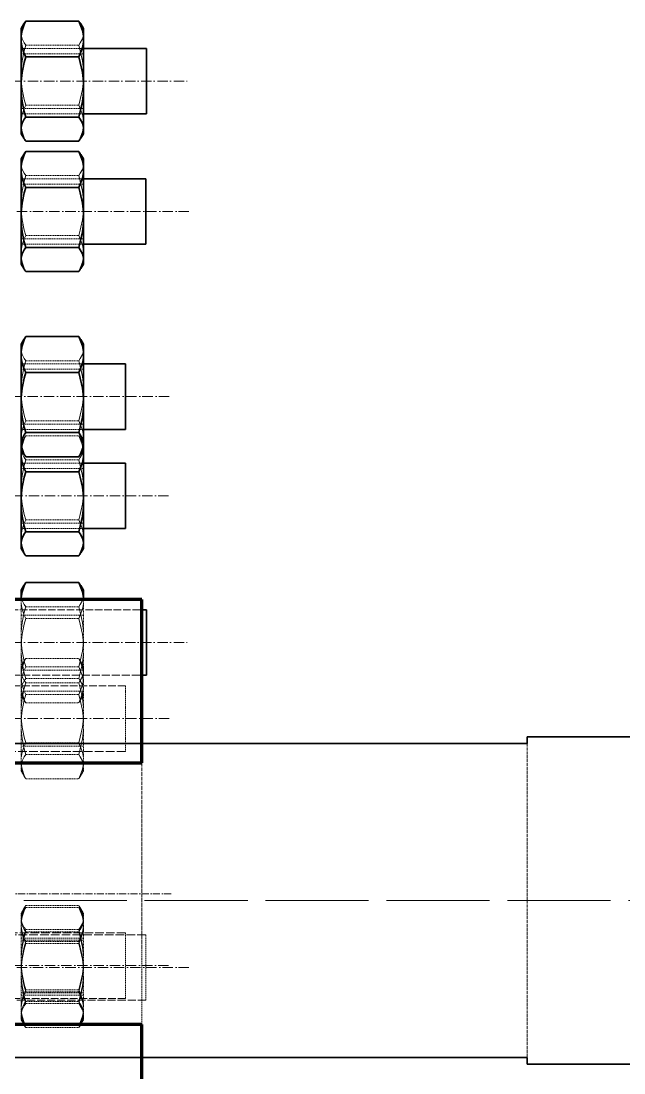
# Model space of a CAD drawing. Header units: millimetres. Extents: x 2784 to 32191, y 2597 to 23392.
# Drawn here: x 13788.6 to 13880.8, y 10215.4 to 10376.2 of the extents above; entities that cross this region are included whole.
import ezdxf

# ---------------------------------------------------------------- set-up
doc = ezdxf.new("R2010")
doc.units = ezdxf.units.MM
doc.linetypes.add('DASHDOT', pattern=[18.5, 12, -3, 0.5, -3])
doc.linetypes.add('DASHED', pattern=[15, 12, -3])

# ---------------------------------------------------------------- blocks, each defined once
blk = doc.blocks.new('A$C55E021B5')
at = {"color": 7, "lineweight": 35, "ltscale": 0.001316}
for p, q in [((1157.64, 1203.8), (1158.04, 1204.49)), ((1167.14, 1203.8), (1166.75, 1204.49)), ((1157.64, 1187.72), (1158.04, 1187.04)), ((1167.14, 1187.72), (1166.75, 1187.04)), ((1157.64, 1183.86), (1158.04, 1184.54)), ((1167.14, 1183.86), (1166.75, 1184.54)), ((1157.64, 1167.78), (1158.04, 1167.1)), ((1167.14, 1167.78), (1166.75, 1167.1)), ((1157.64, 1155.56), (1158.04, 1156.24)), ((1167.14, 1155.56), (1166.75, 1156.24)), ((1157.64, 1139.48), (1158.04, 1138.79)), ((1167.14, 1139.48), (1166.75, 1138.79)), ((1157.64, 1124.32), (1158.04, 1123.64)), ((1167.14, 1124.32), (1166.75, 1123.64)), ((1157.64, 1117.96), (1158.04, 1118.64)), ((1167.14, 1117.96), (1166.75, 1118.64))]:
    blk.add_line(p, q, dxfattribs=at)
at = {"color": 7, "lineweight": 35, "ltscale": 0.013528}
for p, q in [((1166.45, 1204.94), (1158.33, 1204.94)), ((1166.45, 1199.45), (1158.33, 1199.45)), ((1166.45, 1190.27), (1158.33, 1190.27)), ((1166.45, 1186.58), (1158.33, 1186.58)), ((1166.45, 1185), (1158.33, 1185)), ((1166.45, 1179.5), (1158.33, 1179.5)), ((1166.45, 1170.33), (1158.33, 1170.33)), ((1166.45, 1166.64), (1158.33, 1166.64)), ((1166.45, 1156.7), (1158.33, 1156.7)), ((1166.45, 1151.2), (1158.33, 1151.2)), ((1166.45, 1142.02), (1158.33, 1142.02)), ((1166.45, 1138.34), (1158.33, 1138.34)), ((1166.45, 1136.05), (1158.33, 1136.05)), ((1166.45, 1126.87), (1158.33, 1126.87)), ((1166.45, 1123.18), (1158.33, 1123.18)), ((1166.45, 1119.1), (1158.33, 1119.1))]:
    blk.add_line(p, q, dxfattribs=at)
at = {"color": 7, "lineweight": 35, "ltscale": 0.001886}
for p, q in [((1157.64, 1203.8), (1157.64, 1202.67)), ((1167.14, 1203.8), (1167.14, 1202.67)), ((1157.64, 1183.86), (1157.64, 1182.73)), ((1167.14, 1183.86), (1167.14, 1182.73)), ((1157.64, 1155.56), (1157.64, 1154.43)), ((1167.14, 1155.56), (1167.14, 1154.43)), ((1157.64, 1117.96), (1157.64, 1116.83)), ((1167.14, 1117.96), (1167.14, 1116.83))]:
    blk.add_line(p, q, dxfattribs=at)
at = {"color": 7, "lineweight": 35, "ltscale": 0.001592}
for p, q in [((1157.64, 1201.72), (1157.64, 1202.67)), ((1167.14, 1201.72), (1167.14, 1202.67)), ((1157.64, 1181.77), (1157.64, 1182.73)), ((1167.14, 1181.77), (1167.14, 1182.73)), ((1157.64, 1153.47), (1157.64, 1154.43)), ((1167.14, 1153.47), (1167.14, 1154.43)), ((1157.64, 1138.32), (1157.64, 1139.27)), ((1167.14, 1138.32), (1167.14, 1139.27))]:
    blk.add_line(p, q, dxfattribs=at)
at = {"color": 7, "lineweight": 35, "ltscale": 0.010101}
for p, q in [((1157.64, 1201.72), (1157.64, 1195.65)), ((1167.14, 1201.72), (1167.14, 1195.65)), ((1157.64, 1181.77), (1157.64, 1175.71)), ((1167.14, 1181.77), (1167.14, 1175.71)), ((1157.64, 1153.47), (1157.64, 1147.41)), ((1167.14, 1153.47), (1167.14, 1147.41)), ((1157.64, 1138.32), (1157.64, 1132.26)), ((1167.14, 1138.32), (1167.14, 1132.26))]:
    blk.add_line(p, q, dxfattribs=at)
at = {"color": 7, "linetype": 'DASHED', "lineweight": 13, "ltscale": 0.013528}
for p, q in [((1166.45, 1201.26), (1158.33, 1201.26)), ((1166.45, 1192.08), (1158.33, 1192.08)), ((1166.45, 1181.31), (1158.33, 1181.31)), ((1166.45, 1172.14), (1158.33, 1172.14)), ((1166.45, 1153.01), (1158.33, 1153.01)), ((1166.45, 1143.83), (1158.33, 1143.83)), ((1166.45, 1141.54), (1158.33, 1141.54)), ((1166.45, 1137.86), (1158.33, 1137.86)), ((1166.45, 1128.68), (1158.33, 1128.68)), ((1166.45, 1115.41), (1158.33, 1115.41)), ((1166.45, 1113.6), (1158.33, 1113.6)), ((1166.45, 1107.48), (1158.33, 1107.48)), ((1166.45, 1106.23), (1158.33, 1106.23)), ((1166.45, 1104.42), (1158.33, 1104.42)), ((1166.45, 1103.79), (1158.33, 1103.79)), ((1166.45, 1101.98), (1158.33, 1101.98)), ((1166.45, 1100.74), (1158.33, 1100.74)), ((1166.45, 1094.62), (1158.33, 1094.62)), ((1166.45, 1092.81), (1158.33, 1092.81)), ((1166.45, 1089.12), (1158.33, 1089.12)), ((1166.45, 1069.72), (1158.33, 1069.72)), ((1166.45, 1069.42), (1158.33, 1069.42)), ((1166.45, 1066.04), (1158.33, 1066.04)), ((1166.45, 1065.73), (1158.33, 1065.73)), ((1166.45, 1064.23), (1158.33, 1064.23)), ((1166.45, 1063.92), (1158.33, 1063.92)), ((1166.45, 1056.86), (1158.33, 1056.86)), ((1166.45, 1056.56), (1158.33, 1056.56)), ((1166.45, 1055.05), (1158.33, 1055.05)), ((1166.45, 1054.75), (1158.33, 1054.75)), ((1166.45, 1051.37), (1158.33, 1051.37)), ((1166.45, 1051.06), (1158.33, 1051.06))]:
    blk.add_line(p, q, dxfattribs=at)
at = {"color": 7, "lineweight": 35, "ltscale": 0.00501}
for p, q in [((1147.98, 1200.76), (1147.98, 1197.76)), ((1148.08, 1177.81), (1148.08, 1180.82)), ((1151.2, 1152.52), (1151.2, 1149.51))]:
    blk.add_line(p, q, dxfattribs=at)
at = {"color": 7, "lineweight": 35, "ltscale": 0.01611}
for p, q in [((1157.64, 1200.76), (1147.98, 1200.76)), ((1157.64, 1190.76), (1147.98, 1190.76))]:
    blk.add_line(p, q, dxfattribs=at)
at = {"color": 7, "linetype": 'DASHED', "lineweight": 13, "ltscale": 0.015834}
for p, q in [((1167.14, 1200.76), (1157.64, 1200.76)), ((1167.14, 1190.76), (1157.64, 1190.76)), ((1157.64, 1180.82), (1167.14, 1180.82)), ((1157.64, 1170.82), (1167.14, 1170.82)), ((1157.64, 1152.52), (1167.14, 1152.52)), ((1157.64, 1142.52), (1167.14, 1142.52)), ((1157.64, 1137.36), (1167.14, 1137.36)), ((1157.64, 1127.36), (1167.14, 1127.36))]:
    blk.add_line(p, q, dxfattribs=at)
at = {"color": 7, "linetype": 'DASHED', "lineweight": 13, "ltscale": 0.015833}
for p, q in [((1167.14, 1199.95), (1157.64, 1199.95)), ((1167.14, 1191.57), (1157.64, 1191.57)), ((1167.14, 1180.01), (1157.64, 1180.01)), ((1167.14, 1171.63), (1157.64, 1171.63)), ((1167.14, 1151.71), (1157.64, 1151.71)), ((1167.14, 1143.33), (1157.64, 1143.33)), ((1167.14, 1136.55), (1157.64, 1136.55)), ((1167.14, 1128.17), (1157.64, 1128.17)), ((1167.14, 1114.11), (1157.64, 1114.11)), ((1167.14, 1105.73), (1157.64, 1105.73)), ((1167.14, 1102.49), (1157.64, 1102.49)), ((1167.14, 1094.11), (1157.64, 1094.11)), ((1167.14, 1064.73), (1157.64, 1064.73)), ((1167.14, 1064.43), (1157.64, 1064.43)), ((1167.14, 1056.36), (1157.64, 1056.36)), ((1167.14, 1056.05), (1157.64, 1056.05))]:
    blk.add_line(p, q, dxfattribs=at)
at = {"color": 7, "lineweight": 35, "ltscale": 9.53674e-05}
for p, q in [((1167.2, 1200.76), (1167.14, 1200.76)), ((1167.2, 1190.76), (1167.14, 1190.76)), ((1167.14, 1180.82), (1167.2, 1180.82)), ((1167.14, 1170.82), (1167.2, 1170.82)), ((1167.14, 1152.52), (1167.2, 1152.52)), ((1167.14, 1142.52), (1167.2, 1142.52)), ((1167.14, 1137.36), (1167.2, 1137.36)), ((1167.14, 1127.36), (1167.2, 1127.36))]:
    blk.add_line(p, q, dxfattribs=at)
at = {"color": 7, "lineweight": 35, "ltscale": 0.011657}
for p, q in [((1147.98, 1197.76), (1147.98, 1190.76)), ((1148.08, 1170.82), (1148.08, 1177.81)), ((1151.2, 1149.51), (1151.2, 1142.52)), ((1151.2, 1127.36), (1151.2, 1134.36))]:
    blk.add_line(p, q, dxfattribs=at)
at = {"color": 7, "linetype": 'DASHDOT', "lineweight": 13, "ltscale": 0.132204}
for p, q in [((1220.69, 1195.76), (1141.37, 1195.76)), ((1220.69, 1109.92), (1141.37, 1109.92))]:
    blk.add_line(p, q, dxfattribs=at)
at = {"color": 7, "lineweight": 35, "ltscale": 0.00266}
for p, q in [((1157.64, 1194.06), (1157.64, 1195.65)), ((1167.14, 1194.06), (1167.14, 1195.65)), ((1157.64, 1145.81), (1157.64, 1147.41)), ((1167.14, 1145.81), (1167.14, 1147.41)), ((1157.64, 1130.66), (1157.64, 1132.26)), ((1167.14, 1130.66), (1167.14, 1132.26))]:
    blk.add_line(p, q, dxfattribs=at)
at = {"color": 7, "lineweight": 35, "ltscale": 0.008855}
for p, q in [((1157.64, 1194.06), (1157.64, 1188.75)), ((1167.14, 1194.06), (1167.14, 1188.75)), ((1157.64, 1174.12), (1157.64, 1168.8)), ((1167.14, 1174.12), (1167.14, 1168.8)), ((1157.64, 1145.81), (1157.64, 1140.5)), ((1167.14, 1145.81), (1167.14, 1140.5)), ((1157.64, 1130.66), (1157.64, 1125.35)), ((1167.14, 1130.66), (1167.14, 1125.35))]:
    blk.add_line(p, q, dxfattribs=at)
at = {"color": 7, "lineweight": 35, "ltscale": 0.001068}
for p, q in [((1157.64, 1188.11), (1157.64, 1188.75)), ((1167.14, 1188.11), (1167.14, 1188.75)), ((1157.64, 1139.86), (1157.64, 1140.5)), ((1167.14, 1139.86), (1167.14, 1140.5)), ((1157.64, 1124.71), (1157.64, 1125.35)), ((1167.14, 1124.71), (1167.14, 1125.35))]:
    blk.add_line(p, q, dxfattribs=at)
at = {"color": 7, "lineweight": 35, "ltscale": 0.000639343}
for p, q in [((1157.64, 1188.11), (1157.64, 1187.72)), ((1167.14, 1188.11), (1167.14, 1187.72)), ((1157.64, 1139.86), (1157.64, 1139.48)), ((1167.14, 1139.86), (1167.14, 1139.48)), ((1157.64, 1124.71), (1157.64, 1124.32)), ((1167.14, 1124.71), (1167.14, 1124.32))]:
    blk.add_line(p, q, dxfattribs=at)
at = {"color": 7, "lineweight": 35, "ltscale": 0.01594}
for p, q in [((1148.08, 1180.82), (1157.64, 1180.82)), ((1148.08, 1170.82), (1157.64, 1170.82))]:
    blk.add_line(p, q, dxfattribs=at)
at = {"color": 7, "linetype": 'DASHDOT', "lineweight": 13, "ltscale": 0.132001}
for p, q in [((1141.48, 1175.82), (1220.68, 1175.82)), ((1144.6, 1132.36), (1223.8, 1132.36)), ((1141.48, 1060.24), (1220.68, 1060.24)), ((1144.6, 1060.54), (1223.8, 1060.54))]:
    blk.add_line(p, q, dxfattribs=at)
at = {"color": 7, "lineweight": 35, "ltscale": 0.002659}
for p, q in [((1157.64, 1174.12), (1157.64, 1175.71)), ((1167.14, 1174.12), (1167.14, 1175.71))]:
    blk.add_line(p, q, dxfattribs=at)
at = {"color": 7, "lineweight": 35, "ltscale": 0.001067}
for p, q in [((1157.64, 1168.16), (1157.64, 1168.8)), ((1167.14, 1168.16), (1167.14, 1168.8))]:
    blk.add_line(p, q, dxfattribs=at)
at = {"color": 7, "lineweight": 35, "ltscale": 0.000639725}
for p, q in [((1157.64, 1168.16), (1157.64, 1167.78)), ((1167.14, 1168.16), (1167.14, 1167.78))]:
    blk.add_line(p, q, dxfattribs=at)
at = {"color": 7, "lineweight": 35, "ltscale": 0.010737}
for p, q in [((1151.2, 1152.52), (1157.64, 1152.52)), ((1151.2, 1142.52), (1157.64, 1142.52)), ((1151.2, 1137.36), (1157.64, 1137.36)), ((1151.2, 1127.36), (1157.64, 1127.36))]:
    blk.add_line(p, q, dxfattribs=at)
at = {"color": 7, "linetype": 'DASHDOT', "lineweight": 13, "ltscale": 0.134001}
for p, q in [((1144.5, 1147.52), (1224.9, 1147.52)), ((1144.5, 1098.3), (1224.9, 1098.3))]:
    blk.add_line(p, q, dxfattribs=at)
at = {"color": 7, "linetype": 'DASHED', "lineweight": 13, "ltscale": 0.001316}
for p, q in [((1157.64, 1140.4), (1158.04, 1141.09)), ((1167.14, 1140.4), (1166.75, 1141.09)), ((1157.64, 1106.34), (1158.04, 1107.02)), ((1167.14, 1106.34), (1166.75, 1107.02)), ((1157.64, 1101.88), (1158.04, 1101.19)), ((1167.14, 1101.88), (1166.75, 1101.19)), ((1157.64, 1090.26), (1158.04, 1089.58)), ((1167.14, 1090.26), (1166.75, 1089.58)), ((1157.64, 1068.58), (1158.04, 1069.27)), ((1157.64, 1068.28), (1158.04, 1068.96)), ((1167.14, 1068.58), (1166.75, 1069.27)), ((1167.14, 1068.28), (1166.75, 1068.96)), ((1157.64, 1052.5), (1158.04, 1051.82)), ((1157.64, 1052.2), (1158.04, 1051.52)), ((1167.14, 1052.5), (1166.75, 1051.82)), ((1167.14, 1052.2), (1166.75, 1051.52))]:
    blk.add_line(p, q, dxfattribs=at)
at = {"color": 7, "lineweight": 35, "ltscale": 0.000343704}
for p, q in [((1157.64, 1139.48), (1157.64, 1139.27)), ((1167.14, 1139.48), (1167.14, 1139.27))]:
    blk.add_line(p, q, dxfattribs=at)
at = {"color": 7, "lineweight": 35, "ltscale": 0.000288735}
blk.add_line((1157.64, 1139.27), (1157.66, 1139.44), dxfattribs=at)
at = {"color": 7, "lineweight": 35, "ltscale": 0.000288649}
blk.add_line((1167.14, 1139.27), (1167.12, 1139.44), dxfattribs=at)
at = {"color": 7, "lineweight": 35, "ltscale": 0.005009}
blk.add_line((1151.2, 1134.36), (1151.2, 1137.36), dxfattribs=at)
at = {"color": 7, "lineweight": 35, "ltscale": 0.05}
for p, q in [((1178.7, 1116.53), (1148.7, 1116.53)), ((1089.76, 1095.5), (1059.76, 1095.5)), ((1089.76, 1045.5), (1059.76, 1045.5))]:
    blk.add_line(p, q, dxfattribs=at)
at = {"color": 7, "lineweight": 35, "ltscale": 0.041667}
blk.add_line((1148.7, 1116.53), (1148.7, 1091.53), dxfattribs=at)
at = {"color": 7, "lineweight": 140, "ltscale": 0.041667}
blk.add_line((1148.7, 1091.53), (1148.7, 1116.53), dxfattribs=at)
at = {"color": 7, "lineweight": 140, "ltscale": 0.05}
blk.add_line((1148.7, 1116.53), (1178.7, 1116.53), dxfattribs=at)
at = {"color": 7, "lineweight": 35, "ltscale": 0.000495911}
for p, q in [((1157.64, 1116.53), (1157.64, 1116.83)), ((1167.14, 1116.53), (1167.14, 1116.83))]:
    blk.add_line(p, q, dxfattribs=at)
at = {"color": 7, "linetype": 'DASHED', "lineweight": 13, "ltscale": 0.001096}
for p, q in [((1157.64, 1115.87), (1157.64, 1116.53)), ((1167.14, 1115.87), (1167.14, 1116.53))]:
    blk.add_line(p, q, dxfattribs=at)
at = {"color": 7, "lineweight": 35, "ltscale": 5.34058e-05}
blk.add_line((1147.98, 1114.92), (1147.98, 1114.89), dxfattribs=at)
at = {"color": 7, "lineweight": 35, "ltscale": 0.001207}
for p, q in [((1148.7, 1114.92), (1147.98, 1114.92)), ((1148.7, 1104.92), (1147.98, 1104.92))]:
    blk.add_line(p, q, dxfattribs=at)
at = {"color": 7, "lineweight": 35, "ltscale": 0.016613}
blk.add_line((1147.98, 1114.89), (1147.98, 1104.92), dxfattribs=at)
at = {"color": 7, "linetype": 'DASHED', "lineweight": 13, "ltscale": 0.095579}
blk.add_line((1206.05, 1114.92), (1148.7, 1114.92), dxfattribs=at)
at = {"color": 7, "linetype": 'DASHED', "lineweight": 13, "ltscale": 0.010101}
for p, q in [((1157.64, 1115.87), (1157.64, 1109.81)), ((1167.14, 1115.87), (1167.14, 1109.81)), ((1157.64, 1104.25), (1157.64, 1098.19)), ((1167.14, 1104.25), (1167.14, 1098.19)), ((1157.64, 1066.5), (1157.64, 1060.44)), ((1167.14, 1066.5), (1167.14, 1060.44))]:
    blk.add_line(p, q, dxfattribs=at)
at = {"color": 7, "linetype": 'DASHED', "lineweight": 13, "ltscale": 0.00266}
for p, q in [((1157.64, 1108.22), (1157.64, 1109.81)), ((1167.14, 1108.22), (1167.14, 1109.81)), ((1157.64, 1096.6), (1157.64, 1098.19)), ((1167.14, 1096.6), (1167.14, 1098.19)), ((1157.64, 1058.84), (1157.64, 1060.44)), ((1167.14, 1058.84), (1167.14, 1060.44))]:
    blk.add_line(p, q, dxfattribs=at)
at = {"color": 7, "linetype": 'DASHED', "lineweight": 13, "ltscale": 0.005132}
for p, q in [((1157.64, 1108.22), (1157.64, 1105.14)), ((1167.14, 1108.22), (1167.14, 1105.14))]:
    blk.add_line(p, q, dxfattribs=at)
at = {"color": 7, "linetype": 'DASHED', "lineweight": 13, "ltscale": 0.101666}
blk.add_line((1209.7, 1104.92), (1148.7, 1104.92), dxfattribs=at)
at = {"color": 7, "linetype": 'DASHED', "lineweight": 13, "ltscale": 0.001886}
for p, q in [((1157.64, 1106.34), (1157.64, 1105.21)), ((1167.14, 1106.34), (1167.14, 1105.21)), ((1157.64, 1068.58), (1157.64, 1067.45)), ((1167.14, 1068.58), (1167.14, 1067.45))]:
    blk.add_line(p, q, dxfattribs=at)
at = {"color": 7, "linetype": 'DASHED', "lineweight": 13, "ltscale": 0.001592}
for p, q in [((1157.64, 1104.25), (1157.64, 1105.21)), ((1167.14, 1104.25), (1167.14, 1105.21)), ((1157.64, 1066.5), (1157.64, 1067.45)), ((1167.14, 1066.5), (1167.14, 1067.45))]:
    blk.add_line(p, q, dxfattribs=at)
at = {"color": 7, "linetype": 'DASHED', "lineweight": 13, "ltscale": 5.34058e-05}
for p, q in [((1151.2, 1103.3), (1151.2, 1103.27)), ((1148.08, 1065.21), (1148.08, 1065.24)), ((1151.2, 1065.51), (1151.2, 1065.54))]:
    blk.add_line(p, q, dxfattribs=at)
at = {"color": 7, "linetype": 'DASHED', "lineweight": 13, "ltscale": 0.0975}
for p, q in [((1151.2, 1103.3), (1209.7, 1103.3)), ((1151.2, 1055.54), (1209.7, 1055.54))]:
    blk.add_line(p, q, dxfattribs=at)
at = {"color": 7, "linetype": 'DASHED', "lineweight": 13, "ltscale": 0.016613}
for p, q in [((1151.2, 1103.27), (1151.2, 1093.3)), ((1148.08, 1055.24), (1148.08, 1065.21)), ((1151.2, 1055.54), (1151.2, 1065.51))]:
    blk.add_line(p, q, dxfattribs=at)
at = {"color": 7, "lineweight": 35, "ltscale": 0.001667}
for p, q in [((1089.76, 1095.5), (1089.76, 1094.5)), ((1089.76, 1046.5), (1089.76, 1045.5))]:
    blk.add_line(p, q, dxfattribs=at)
at = {"color": 7, "linetype": 'DASHED', "lineweight": 13, "ltscale": 0.008855}
for p, q in [((1157.64, 1096.6), (1157.64, 1091.28)), ((1167.14, 1096.6), (1167.14, 1091.28)), ((1157.64, 1058.84), (1157.64, 1053.53)), ((1167.14, 1058.84), (1167.14, 1053.53))]:
    blk.add_line(p, q, dxfattribs=at)
at = {"color": 7, "lineweight": 35, "ltscale": 0.183334}
for p, q in [((1199.76, 1094.5), (1089.76, 1094.5)), ((1199.76, 1046.5), (1089.76, 1046.5))]:
    blk.add_line(p, q, dxfattribs=at)
at = {"color": 7, "linetype": 'DASHED', "lineweight": 13, "ltscale": 0.04}
for p, q in [((1089.76, 1094.5), (1089.76, 1070.5)), ((1089.76, 1070.5), (1089.76, 1046.5))]:
    blk.add_line(p, q, dxfattribs=at)
at = {"color": 7, "linetype": 'DASHED', "lineweight": 13, "ltscale": 0.111666}
blk.add_line((1151.2, 1093.3), (1218.2, 1093.3), dxfattribs=at)
at = {"color": 7, "linetype": 'DASHED', "lineweight": 13, "ltscale": 0.047578}
blk.add_line((1148.7, 1091.53), (1148.7, 1062.98), dxfattribs=at)
at = {"color": 7, "lineweight": 35, "ltscale": 0.075}
for p, q in [((1148.7, 1091.53), (1193.7, 1091.53)), ((1148.7, 1051.53), (1193.7, 1051.53))]:
    blk.add_line(p, q, dxfattribs=at)
at = {"color": 7, "lineweight": 140, "ltscale": 0.075}
for p, q in [((1193.7, 1091.53), (1148.7, 1091.53)), ((1148.7, 1051.53), (1193.7, 1051.53))]:
    blk.add_line(p, q, dxfattribs=at)
at = {"color": 7, "linetype": 'DASHED', "lineweight": 13, "ltscale": 0.001067}
for p, q in [((1157.64, 1090.64), (1157.64, 1091.28)), ((1167.14, 1090.64), (1167.14, 1091.28)), ((1157.64, 1052.89), (1157.64, 1053.53)), ((1167.14, 1052.89), (1167.14, 1053.53))]:
    blk.add_line(p, q, dxfattribs=at)
at = {"color": 7, "linetype": 'DASHED', "lineweight": 13, "ltscale": 0.000639725}
for p, q in [((1157.64, 1090.64), (1157.64, 1090.26)), ((1167.14, 1090.64), (1167.14, 1090.26))]:
    blk.add_line(p, q, dxfattribs=at)
at = {"color": 7, "linetype": 'DASHDOT', "lineweight": 13, "ltscale": 0.090001}
blk.add_line((1144.2, 1071.53), (1198.2, 1071.53), dxfattribs=at)
at = {"color": 7, "linetype": 'DASHDOT', "lineweight": 13}
for p, q in [((451.76, 1070.5), (1267.76, 1070.5)), ((1440.5, 1070.5), (654.5, 1070.5))]:
    blk.add_line(p, q, dxfattribs=at)
at = {"color": 7, "linetype": 'DASHED', "lineweight": 13, "ltscale": 0.11}
for p, q in [((1148.08, 1065.24), (1214.08, 1065.24)), ((1151.2, 1065.54), (1217.2, 1065.54))]:
    blk.add_line(p, q, dxfattribs=at)
at = {"color": 7, "linetype": 'DASHED', "lineweight": 13, "ltscale": 0.019089}
blk.add_line((1148.7, 1062.98), (1148.7, 1051.53), dxfattribs=at)
at = {"color": 7, "linetype": 'DASHED', "lineweight": 13, "ltscale": 0.102703}
blk.add_line((1148.08, 1055.24), (1209.7, 1055.24), dxfattribs=at)
at = {"color": 7, "linetype": 'DASHED', "lineweight": 13, "ltscale": 0.000639343}
for p, q in [((1157.64, 1052.89), (1157.64, 1052.5)), ((1167.14, 1052.89), (1167.14, 1052.5))]:
    blk.add_line(p, q, dxfattribs=at)
at = {"color": 7, "linetype": 'DASHED', "lineweight": 13, "ltscale": 0.000508118}
for p, q in [((1157.64, 1052.5), (1157.64, 1052.2)), ((1167.14, 1052.5), (1167.14, 1052.2))]:
    blk.add_line(p, q, dxfattribs=at)
at = {"color": 7, "lineweight": 35, "ltscale": 0.041666}
blk.add_line((1148.7, 1051.53), (1148.7, 1026.53), dxfattribs=at)
at = {"color": 7, "lineweight": 140, "ltscale": 0.041666}
blk.add_line((1148.7, 1026.53), (1148.7, 1051.53), dxfattribs=at)
at = {"color": 7, "lineweight": 35}
for points in [[(1157.64, 1202.67), (1157.79, 1203.51), (1158.11, 1204.43), (1158.33, 1204.94)], [(1167.14, 1202.67), (1166.99, 1203.51), (1166.68, 1204.43), (1166.45, 1204.94)], [(1157.64, 1201.72), (1157.79, 1200.88), (1158.11, 1199.95), (1158.33, 1199.45)], [(1167.14, 1201.72), (1166.99, 1200.88), (1166.68, 1199.95), (1166.45, 1199.45)], [(1157.64, 1195.65), (1157.79, 1197.06), (1158.11, 1198.6), (1158.33, 1199.45)], [(1167.14, 1195.65), (1166.99, 1197.06), (1166.68, 1198.6), (1166.45, 1199.45)], [(1157.64, 1194.06), (1157.79, 1192.66), (1158.11, 1191.12), (1158.33, 1190.27)], [(1167.14, 1194.06), (1166.99, 1192.66), (1166.68, 1191.12), (1166.45, 1190.27)], [(1157.64, 1188.75), (1157.79, 1189.31), (1158.11, 1189.93), (1158.33, 1190.27)], [(1167.14, 1188.75), (1166.99, 1189.31), (1166.68, 1189.93), (1166.45, 1190.27)], [(1157.64, 1188.11), (1157.78, 1187.59), (1158.04, 1187.04)], [(1167.14, 1188.11), (1167.01, 1187.59), (1166.75, 1187.04)], [(1157.64, 1182.73), (1157.79, 1183.57), (1158.11, 1184.49), (1158.33, 1185)], [(1167.14, 1182.73), (1166.99, 1183.57), (1166.68, 1184.49), (1166.45, 1185)], [(1157.64, 1181.77), (1157.79, 1180.93), (1158.11, 1180.01), (1158.33, 1179.5)], [(1167.14, 1181.77), (1166.99, 1180.93), (1166.68, 1180.01), (1166.45, 1179.5)], [(1157.64, 1175.71), (1157.79, 1177.12), (1158.11, 1178.66), (1158.33, 1179.5)], [(1167.14, 1175.71), (1166.99, 1177.12), (1166.68, 1178.66), (1166.45, 1179.5)], [(1157.64, 1174.12), (1157.79, 1172.72), (1158.11, 1171.18), (1158.33, 1170.33)], [(1167.14, 1174.12), (1166.99, 1172.72), (1166.68, 1171.18), (1166.45, 1170.33)], [(1157.64, 1168.8), (1157.79, 1169.37), (1158.11, 1169.99), (1158.33, 1170.33)], [(1167.14, 1168.8), (1166.99, 1169.37), (1166.68, 1169.99), (1166.45, 1170.33)], [(1157.64, 1168.16), (1157.78, 1167.65), (1158.04, 1167.1)], [(1167.14, 1168.16), (1167.01, 1167.65), (1166.75, 1167.1)], [(1157.64, 1154.43), (1157.79, 1155.27), (1158.11, 1156.19), (1158.33, 1156.7)], [(1167.14, 1154.43), (1166.99, 1155.27), (1166.68, 1156.19), (1166.45, 1156.7)], [(1157.64, 1153.47), (1157.79, 1152.63), (1158.11, 1151.71), (1158.33, 1151.2)], [(1167.14, 1153.47), (1166.99, 1152.63), (1166.68, 1151.71), (1166.45, 1151.2)], [(1157.64, 1147.41), (1157.79, 1148.81), (1158.11, 1150.35), (1158.33, 1151.2)], [(1167.14, 1147.41), (1166.99, 1148.81), (1166.68, 1150.35), (1166.45, 1151.2)], [(1157.64, 1145.81), (1157.79, 1144.41), (1158.11, 1142.87), (1158.33, 1142.02)], [(1167.14, 1145.81), (1166.99, 1144.41), (1166.68, 1142.87), (1166.45, 1142.02)], [(1157.64, 1140.5), (1157.79, 1141.06), (1158.11, 1141.68), (1158.33, 1142.02)], [(1167.14, 1140.5), (1166.99, 1141.06), (1166.68, 1141.68), (1166.45, 1142.02)], [(1157.64, 1139.86), (1157.78, 1139.35), (1158.04, 1138.79)], [(1167.14, 1139.86), (1167.01, 1139.35), (1166.75, 1138.79)], [(1157.64, 1138.32), (1157.79, 1137.48), (1158.11, 1136.55), (1158.33, 1136.05)], [(1167.14, 1138.32), (1166.99, 1137.48), (1166.68, 1136.55), (1166.45, 1136.05)], [(1157.64, 1132.26), (1157.79, 1133.66), (1158.11, 1135.2), (1158.33, 1136.05)], [(1167.14, 1132.26), (1166.99, 1133.66), (1166.68, 1135.2), (1166.45, 1136.05)], [(1157.64, 1130.66), (1157.79, 1129.26), (1158.11, 1127.72), (1158.33, 1126.87)], [(1167.14, 1130.66), (1166.99, 1129.26), (1166.68, 1127.72), (1166.45, 1126.87)], [(1157.64, 1125.35), (1157.79, 1125.91), (1158.11, 1126.53), (1158.33, 1126.87)], [(1167.14, 1125.35), (1166.99, 1125.91), (1166.68, 1126.53), (1166.45, 1126.87)], [(1157.64, 1124.71), (1157.78, 1124.19), (1158.04, 1123.64)], [(1167.14, 1124.71), (1167.01, 1124.19), (1166.75, 1123.64)], [(1157.64, 1116.83), (1157.79, 1117.67), (1158.11, 1118.59), (1158.33, 1119.1)], [(1167.14, 1116.83), (1166.99, 1117.67), (1166.68, 1118.59), (1166.45, 1119.1)]]:
    blk.add_lwpolyline(points, dxfattribs=at)
at = {"color": 7, "linetype": 'DASHED', "lineweight": 13}
for points in [[(1157.64, 1203.42), (1157.78, 1203.93), (1158.04, 1204.49)], [(1167.14, 1203.42), (1167.01, 1203.93), (1166.75, 1204.49)], [(1157.64, 1202.78), (1157.79, 1202.21), (1158.11, 1201.6), (1158.33, 1201.26)], [(1157.64, 1197.46), (1157.79, 1198.87), (1158.11, 1200.41), (1158.33, 1201.26)], [(1167.14, 1202.78), (1166.99, 1202.21), (1166.68, 1201.6), (1166.45, 1201.26)], [(1167.14, 1197.46), (1166.99, 1198.87), (1166.68, 1200.41), (1166.45, 1201.26)], [(1157.64, 1195.87), (1157.79, 1194.47), (1158.11, 1192.93), (1158.33, 1192.08)], [(1167.14, 1195.87), (1166.99, 1194.47), (1166.68, 1192.93), (1166.45, 1192.08)], [(1157.64, 1189.81), (1157.79, 1190.65), (1158.11, 1191.57), (1158.33, 1192.08)], [(1167.14, 1189.81), (1166.99, 1190.65), (1166.68, 1191.57), (1166.45, 1192.08)], [(1157.64, 1188.85), (1157.79, 1188.01), (1158.11, 1187.09), (1158.33, 1186.58)], [(1167.14, 1188.85), (1166.99, 1188.01), (1166.68, 1187.09), (1166.45, 1186.58)], [(1157.64, 1183.48), (1157.78, 1183.99), (1158.04, 1184.54)], [(1167.14, 1183.48), (1167.01, 1183.99), (1166.75, 1184.54)], [(1157.64, 1182.84), (1157.79, 1182.27), (1158.11, 1181.66), (1158.33, 1181.31)], [(1167.14, 1182.84), (1166.99, 1182.27), (1166.68, 1181.66), (1166.45, 1181.31)], [(1157.64, 1177.52), (1157.79, 1178.93), (1158.11, 1180.47), (1158.33, 1181.31)], [(1167.14, 1177.52), (1166.99, 1178.93), (1166.68, 1180.47), (1166.45, 1181.31)], [(1157.64, 1175.93), (1157.79, 1174.53), (1158.11, 1172.99), (1158.33, 1172.14)], [(1167.14, 1175.93), (1166.99, 1174.53), (1166.68, 1172.99), (1166.45, 1172.14)], [(1157.64, 1169.87), (1157.79, 1170.71), (1158.11, 1171.63), (1158.33, 1172.14)], [(1167.14, 1169.87), (1166.99, 1170.71), (1166.68, 1171.63), (1166.45, 1172.14)], [(1157.64, 1168.91), (1157.79, 1168.07), (1158.11, 1167.15), (1158.33, 1166.64)], [(1167.14, 1168.91), (1166.99, 1168.07), (1166.68, 1167.15), (1166.45, 1166.64)], [(1157.64, 1155.17), (1157.78, 1155.69), (1158.04, 1156.24)], [(1167.14, 1155.17), (1167.01, 1155.69), (1166.75, 1156.24)], [(1157.64, 1154.53), (1157.79, 1153.97), (1158.11, 1153.35), (1158.33, 1153.01)], [(1157.64, 1149.22), (1157.79, 1150.62), (1158.11, 1152.16), (1158.33, 1153.01)], [(1167.14, 1154.53), (1166.99, 1153.97), (1166.68, 1153.35), (1166.45, 1153.01)], [(1167.14, 1149.22), (1166.99, 1150.62), (1166.68, 1152.16), (1166.45, 1153.01)], [(1157.64, 1147.62), (1157.79, 1146.22), (1158.11, 1144.68), (1158.33, 1143.83)], [(1167.14, 1147.62), (1166.99, 1146.22), (1166.68, 1144.68), (1166.45, 1143.83)], [(1157.64, 1141.56), (1157.79, 1142.4), (1158.11, 1143.33), (1158.33, 1143.83)], [(1167.14, 1141.56), (1166.99, 1142.4), (1166.68, 1143.33), (1166.45, 1143.83)], [(1157.64, 1140.02), (1157.78, 1140.53), (1158.04, 1141.09)], [(1157.64, 1140.61), (1157.79, 1139.77), (1158.11, 1138.85), (1158.33, 1138.34)], [(1157.66, 1139.44), (1157.82, 1140.2), (1158.11, 1141.03), (1158.33, 1141.54)], [(1167.12, 1139.44), (1166.97, 1140.2), (1166.68, 1141.03), (1166.45, 1141.54)], [(1167.14, 1140.61), (1166.99, 1139.77), (1166.68, 1138.85), (1166.45, 1138.34)], [(1167.14, 1140.02), (1167.01, 1140.53), (1166.75, 1141.09)], [(1157.64, 1139.38), (1157.79, 1138.82), (1158.11, 1138.2), (1158.33, 1137.86)], [(1167.14, 1139.38), (1166.99, 1138.82), (1166.68, 1138.2), (1166.45, 1137.86)], [(1157.64, 1134.07), (1157.79, 1135.47), (1158.11, 1137.01), (1158.33, 1137.86)], [(1167.14, 1134.07), (1166.99, 1135.47), (1166.68, 1137.01), (1166.45, 1137.86)], [(1157.64, 1132.47), (1157.79, 1131.07), (1158.11, 1129.53), (1158.33, 1128.68)], [(1167.14, 1132.47), (1166.99, 1131.07), (1166.68, 1129.53), (1166.45, 1128.68)], [(1157.64, 1126.41), (1157.79, 1127.25), (1158.11, 1128.17), (1158.33, 1128.68)], [(1167.14, 1126.41), (1166.99, 1127.25), (1166.68, 1128.17), (1166.45, 1128.68)], [(1157.64, 1125.45), (1157.79, 1124.61), (1158.11, 1123.69), (1158.33, 1123.18)], [(1167.14, 1125.45), (1166.99, 1124.61), (1166.68, 1123.69), (1166.45, 1123.18)], [(1157.64, 1117.58), (1157.78, 1118.09), (1158.04, 1118.64)], [(1167.14, 1117.58), (1167.01, 1118.09), (1166.75, 1118.64)], [(1157.64, 1116.93), (1157.79, 1116.37), (1158.11, 1115.75), (1158.33, 1115.41)], [(1167.14, 1116.93), (1166.99, 1116.37), (1166.68, 1115.75), (1166.45, 1115.41)], [(1157.64, 1115.87), (1157.79, 1115.03), (1158.11, 1114.11), (1158.33, 1113.6)], [(1157.64, 1111.62), (1157.79, 1113.02), (1158.11, 1114.56), (1158.33, 1115.41)], [(1167.14, 1115.87), (1166.99, 1115.03), (1166.68, 1114.11), (1166.45, 1113.6)], [(1167.14, 1111.62), (1166.99, 1113.02), (1166.68, 1114.56), (1166.45, 1115.41)], [(1157.64, 1109.81), (1157.79, 1111.21), (1158.11, 1112.75), (1158.33, 1113.6)], [(1167.14, 1109.81), (1166.99, 1111.21), (1166.68, 1112.75), (1166.45, 1113.6)], [(1157.64, 1110.03), (1157.79, 1108.62), (1158.11, 1107.08), (1158.33, 1106.23)], [(1167.14, 1110.03), (1166.99, 1108.62), (1166.68, 1107.08), (1166.45, 1106.23)], [(1157.64, 1108.22), (1157.79, 1106.81), (1158.11, 1105.27), (1158.33, 1104.42)], [(1167.14, 1108.22), (1166.99, 1106.81), (1166.68, 1105.27), (1166.45, 1104.42)], [(1157.64, 1105.21), (1157.79, 1106.05), (1158.11, 1106.97), (1158.33, 1107.48)], [(1157.64, 1105.96), (1157.78, 1106.47), (1158.04, 1107.02)], [(1167.14, 1105.21), (1166.99, 1106.05), (1166.68, 1106.97), (1166.45, 1107.48)], [(1167.14, 1105.96), (1167.01, 1106.47), (1166.75, 1107.02)], [(1157.64, 1103.97), (1157.79, 1104.8), (1158.11, 1105.73), (1158.33, 1106.23)], [(1157.64, 1105.32), (1157.79, 1104.75), (1158.11, 1104.14), (1158.33, 1103.79)], [(1167.14, 1103.97), (1166.99, 1104.8), (1166.68, 1105.73), (1166.45, 1106.23)], [(1167.14, 1105.32), (1166.99, 1104.75), (1166.68, 1104.14), (1166.45, 1103.79)], [(1157.64, 1102.9), (1157.79, 1103.47), (1158.11, 1104.08), (1158.33, 1104.42)], [(1157.64, 1104.25), (1157.79, 1103.41), (1158.11, 1102.49), (1158.33, 1101.98)], [(1157.64, 1100), (1157.79, 1101.41), (1158.11, 1102.95), (1158.33, 1103.79)], [(1167.14, 1102.9), (1166.99, 1103.47), (1166.68, 1104.08), (1166.45, 1104.42)], [(1167.14, 1104.25), (1166.99, 1103.41), (1166.68, 1102.49), (1166.45, 1101.98)], [(1167.14, 1100), (1166.99, 1101.41), (1166.68, 1102.95), (1166.45, 1103.79)], [(1157.64, 1103.01), (1157.79, 1102.17), (1158.11, 1101.25), (1158.33, 1100.74)], [(1157.64, 1102.26), (1157.78, 1101.75), (1158.04, 1101.19)], [(1157.64, 1098.19), (1157.79, 1099.6), (1158.11, 1101.14), (1158.33, 1101.98)], [(1167.14, 1103.01), (1166.99, 1102.17), (1166.68, 1101.25), (1166.45, 1100.74)], [(1167.14, 1098.19), (1166.99, 1099.6), (1166.68, 1101.14), (1166.45, 1101.98)], [(1167.14, 1102.26), (1167.01, 1101.75), (1166.75, 1101.19)], [(1157.64, 1098.41), (1157.79, 1097.01), (1158.11, 1095.47), (1158.33, 1094.62)], [(1167.14, 1098.41), (1166.99, 1097.01), (1166.68, 1095.47), (1166.45, 1094.62)], [(1157.64, 1096.6), (1157.79, 1095.2), (1158.11, 1093.66), (1158.33, 1092.81)], [(1167.14, 1096.6), (1166.99, 1095.2), (1166.68, 1093.66), (1166.45, 1092.81)], [(1157.64, 1092.35), (1157.79, 1093.19), (1158.11, 1094.11), (1158.33, 1094.62)], [(1167.14, 1092.35), (1166.99, 1093.19), (1166.68, 1094.11), (1166.45, 1094.62)], [(1157.64, 1091.28), (1157.79, 1091.85), (1158.11, 1092.47), (1158.33, 1092.81)], [(1167.14, 1091.28), (1166.99, 1091.85), (1166.68, 1092.47), (1166.45, 1092.81)], [(1157.64, 1091.39), (1157.79, 1090.55), (1158.11, 1089.63), (1158.33, 1089.12)], [(1157.64, 1090.64), (1157.78, 1090.13), (1158.04, 1089.58)], [(1167.14, 1091.39), (1166.99, 1090.55), (1166.68, 1089.63), (1166.45, 1089.12)], [(1167.14, 1090.64), (1167.01, 1090.13), (1166.75, 1089.58)], [(1157.64, 1067.45), (1157.79, 1068.29), (1158.11, 1069.22), (1158.33, 1069.72)], [(1157.64, 1067.15), (1157.79, 1067.99), (1158.11, 1068.91), (1158.33, 1069.42)], [(1167.14, 1067.45), (1166.99, 1068.29), (1166.68, 1069.22), (1166.45, 1069.72)], [(1167.14, 1067.15), (1166.99, 1067.99), (1166.68, 1068.91), (1166.45, 1069.42)], [(1157.64, 1068.2), (1157.78, 1068.71), (1158.04, 1069.27)], [(1157.64, 1067.9), (1157.78, 1068.41), (1158.04, 1068.96)], [(1167.14, 1068.2), (1167.01, 1068.71), (1166.75, 1069.27)], [(1167.14, 1067.9), (1167.01, 1068.41), (1166.75, 1068.96)], [(1157.64, 1067.56), (1157.79, 1067), (1158.11, 1066.38), (1158.33, 1066.04)], [(1157.64, 1067.26), (1157.79, 1066.69), (1158.11, 1066.07), (1158.33, 1065.73)], [(1157.64, 1066.5), (1157.79, 1065.66), (1158.11, 1064.74), (1158.33, 1064.23)], [(1157.64, 1066.19), (1157.79, 1065.35), (1158.11, 1064.43), (1158.33, 1063.92)], [(1167.14, 1067.56), (1166.99, 1067), (1166.68, 1066.38), (1166.45, 1066.04)], [(1167.14, 1067.26), (1166.99, 1066.69), (1166.68, 1066.07), (1166.45, 1065.73)], [(1167.14, 1066.5), (1166.99, 1065.66), (1166.68, 1064.74), (1166.45, 1064.23)], [(1167.14, 1066.19), (1166.99, 1065.35), (1166.68, 1064.43), (1166.45, 1063.92)], [(1157.64, 1062.25), (1157.79, 1063.65), (1158.11, 1065.19), (1158.33, 1066.04)], [(1157.64, 1061.94), (1157.79, 1063.34), (1158.11, 1064.89), (1158.33, 1065.73)], [(1167.14, 1062.25), (1166.99, 1063.65), (1166.68, 1065.19), (1166.45, 1066.04)], [(1167.14, 1061.94), (1166.99, 1063.34), (1166.68, 1064.89), (1166.45, 1065.73)], [(1157.64, 1060.44), (1157.79, 1061.84), (1158.11, 1063.38), (1158.33, 1064.23)], [(1157.64, 1060.13), (1157.79, 1061.53), (1158.11, 1063.08), (1158.33, 1063.92)], [(1167.14, 1060.44), (1166.99, 1061.84), (1166.68, 1063.38), (1166.45, 1064.23)], [(1167.14, 1060.13), (1166.99, 1061.53), (1166.68, 1063.08), (1166.45, 1063.92)], [(1157.64, 1060.65), (1157.79, 1059.25), (1158.11, 1057.71), (1158.33, 1056.86)], [(1157.64, 1060.35), (1157.79, 1058.94), (1158.11, 1057.4), (1158.33, 1056.56)], [(1167.14, 1060.65), (1166.99, 1059.25), (1166.68, 1057.71), (1166.45, 1056.86)], [(1167.14, 1060.35), (1166.99, 1058.94), (1166.68, 1057.4), (1166.45, 1056.56)], [(1157.64, 1058.84), (1157.79, 1057.44), (1158.11, 1055.9), (1158.33, 1055.05)], [(1157.64, 1058.54), (1157.79, 1057.13), (1158.11, 1055.59), (1158.33, 1054.75)], [(1167.14, 1058.84), (1166.99, 1057.44), (1166.68, 1055.9), (1166.45, 1055.05)], [(1167.14, 1058.54), (1166.99, 1057.13), (1166.68, 1055.59), (1166.45, 1054.75)], [(1157.64, 1054.59), (1157.79, 1055.43), (1158.11, 1056.35), (1158.33, 1056.86)], [(1157.64, 1054.29), (1157.79, 1055.13), (1158.11, 1056.05), (1158.33, 1056.56)], [(1167.14, 1054.59), (1166.99, 1055.43), (1166.68, 1056.35), (1166.45, 1056.86)], [(1167.14, 1054.29), (1166.99, 1055.13), (1166.68, 1056.05), (1166.45, 1056.56)], [(1157.64, 1053.53), (1157.79, 1054.09), (1158.11, 1054.71), (1158.33, 1055.05)], [(1167.14, 1053.53), (1166.99, 1054.09), (1166.68, 1054.71), (1166.45, 1055.05)], [(1157.64, 1053.22), (1157.79, 1053.79), (1158.11, 1054.4), (1158.33, 1054.75)], [(1157.64, 1053.64), (1157.79, 1052.8), (1158.11, 1051.87), (1158.33, 1051.37)], [(1157.64, 1053.33), (1157.79, 1052.49), (1158.11, 1051.57), (1158.33, 1051.06)], [(1167.14, 1053.22), (1166.99, 1053.79), (1166.68, 1054.4), (1166.45, 1054.75)], [(1167.14, 1053.64), (1166.99, 1052.8), (1166.68, 1051.87), (1166.45, 1051.37)], [(1167.14, 1053.33), (1166.99, 1052.49), (1166.68, 1051.57), (1166.45, 1051.06)], [(1157.64, 1052.89), (1157.78, 1052.38), (1158.04, 1051.82)], [(1157.64, 1052.58), (1157.78, 1052.07), (1158.04, 1051.52)], [(1167.14, 1052.89), (1167.01, 1052.38), (1166.75, 1051.82)], [(1167.14, 1052.58), (1167.01, 1052.07), (1166.75, 1051.52)]]:
    blk.add_lwpolyline(points, dxfattribs=at)
at = {"color": 7, "lineweight": 35}
for centre, start, end in [((1162.6, 1201.83), 143.9045, 149.7877), ((1162.18, 1201.83), 30.2123, 36.0955), ((1162.6, 1189.7), 210.2123, 216.0955), ((1162.18, 1189.7), 323.9045, 329.7877), ((1162.6, 1181.89), 143.9045, 149.7877), ((1162.18, 1181.89), 30.2123, 36.0955), ((1162.6, 1169.76), 210.2123, 216.0955), ((1162.18, 1169.76), 323.9045, 329.7877), ((1162.6, 1153.58), 143.9045, 149.7877), ((1162.18, 1153.58), 30.2123, 36.0955), ((1162.6, 1141.45), 210.2123, 216.0955), ((1162.18, 1141.45), 323.9045, 329.7877), ((1162.6, 1126.3), 210.2123, 216.0955), ((1162.18, 1126.3), 323.9045, 329.7877), ((1162.6, 1115.98), 143.9045, 149.7877), ((1162.18, 1115.98), 30.2123, 36.0955)]:
    blk.add_arc(centre, 5.28, start, end, dxfattribs=at)
at = {"color": 7, "linetype": 'DASHED', "lineweight": 13}
for centre, start, end in [((1162.6, 1138.43), 143.9045, 149.7877), ((1162.18, 1138.43), 30.2123, 36.0955), ((1162.6, 1104.37), 143.9045, 149.7877), ((1162.18, 1104.37), 30.2123, 36.0955), ((1162.6, 1103.85), 210.2123, 216.0955), ((1162.18, 1103.85), 323.9045, 329.7877), ((1162.6, 1092.24), 210.2123, 216.0955), ((1162.18, 1092.24), 323.9045, 329.7877), ((1162.6, 1066.61), 143.9045, 149.7877), ((1162.6, 1066.3), 143.9045, 149.7877), ((1162.18, 1066.61), 30.2123, 36.0955), ((1162.18, 1066.3), 30.2123, 36.0955), ((1162.6, 1054.48), 210.2123, 216.0955), ((1162.18, 1054.48), 323.9045, 329.7877), ((1162.6, 1054.17), 210.2123, 216.0955), ((1162.18, 1054.17), 323.9045, 329.7877)]:
    blk.add_arc(centre, 5.28, start, end, dxfattribs=at)
blk = doc.blocks.new('1')
at = {"xscale": -1}
blk.add_blockref('A$C55E021B5', (14955.73, 9171.25), dxfattribs=at)
blk = doc.blocks.new('1.')
blk.add_blockref('1', (0, 0))

msp = doc.modelspace()

# ---------------------------------------------------------------- block references
msp.add_blockref('1.', (0, 0))

doc.saveas('drawing.dxf')
